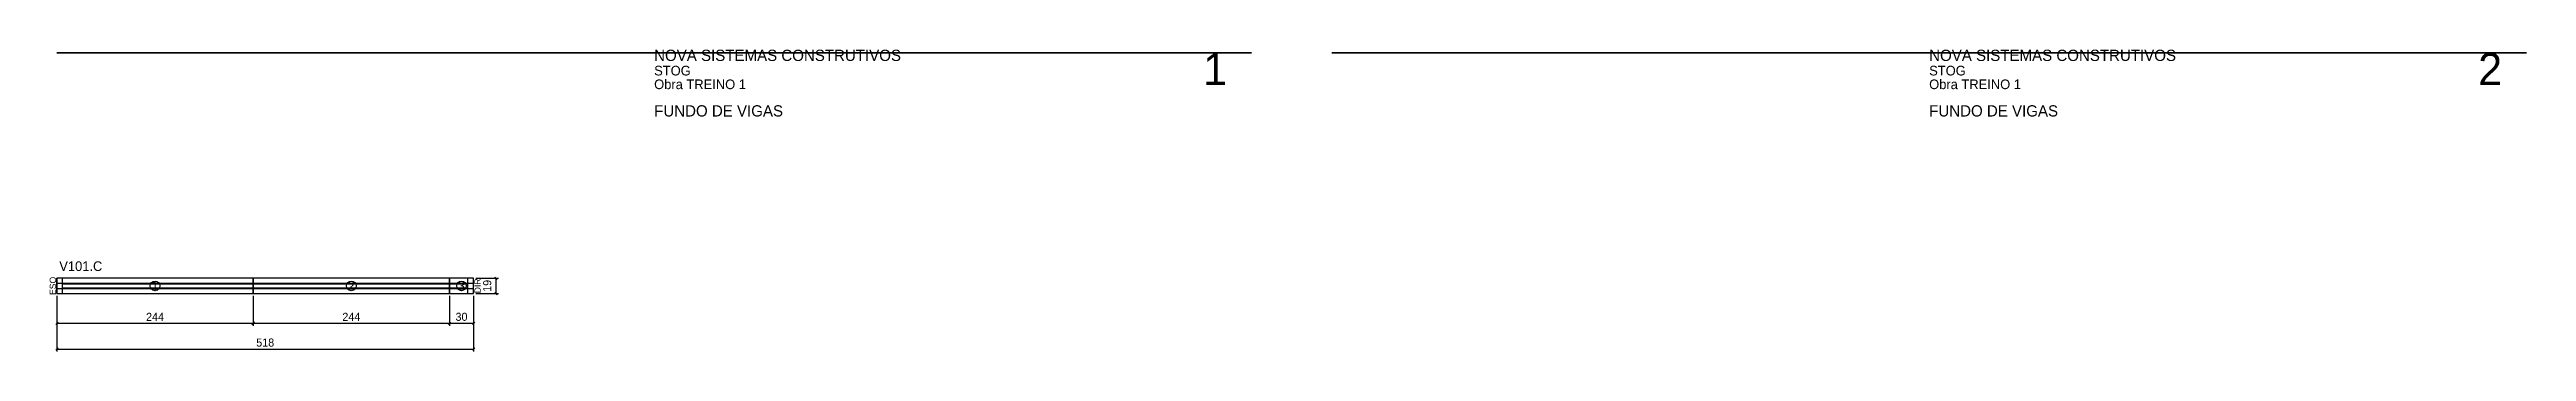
# Model space of a CAD drawing. Extents: x -10500 to 3070, y -91 to 284.
# Drawn here: x -9 to 3070, y -91 to 284 of the extents above; entities outside this region: 2.
import ezdxf
from ezdxf.enums import TextEntityAlignment as Align

# ---------------------------------------------------------------- set-up
doc = ezdxf.new("R2010")
doc.units = 0
for name, color, linetype in [('00 - FELIPE', 7, 'Continuous'), ('5', 5, 'Continuous'), ('CARIMBO', 255, 'Continuous'), ('COTA', 241, 'Continuous'), ('NOMENCLATURA', 7, 'Continuous'), ('Painéis', 200, 'Continuous'), ('SARR_2.2x7', 40, 'Continuous'), ('SARR_EDITAR', 141, 'Continuous')]:
    doc.layers.add(name, color=color, linetype=linetype)
doc.dimstyles.new('PAINEL', dxfattribs={"dimtxt": 10, "dimasz": 3, "dimexe": 3, "dimexo": 3, "dimgap": 3, "dimtad": 1, "dimblk": 'OBLIQUE', "dimblk1": 'OBLIQUE', "dimcen": 2.5, "dimclrd": 4, "dimclre": 4, "dimclrt": 240, "dimazin": 3, "dimtfac": 1, "dimtmove": 0, "dimatfit": 3})

# ---------------------------------------------------------------- blocks, each defined once
blk = doc.blocks.new('nf1')
blk.add_circle((0, 0), 6)
blk.add_text('1', height=7).set_placement((0, 0), align=Align.MIDDLE_CENTER)
blk = doc.blocks.new('nf2')
blk.add_circle((0, 0), 6)
blk.add_text('2', height=7).set_placement((0, 0), align=Align.MIDDLE_CENTER)
blk = doc.blocks.new('nf3')
blk.add_circle((0, 0), 6)
blk.add_text('3', height=7).set_placement((0, 0), align=Align.MIDDLE_CENTER)
blk = doc.blocks.new('_OBLIQUE')
at = {"color": 0, "linetype": 'BYBLOCK'}
blk.add_line((-0.5, -0.5), (0.5, 0.5), dxfattribs=at)

msp = doc.modelspace()

# ---------------------------------------------------------------- linework, layer by layer
msp.add_line((-9500, 0), (-9490, 0))
at = {"layer": '00 - FELIPE'}
msp.add_line((-10500, 0), (-10490, 0), dxfattribs=at)
at = {"layer": 'CARIMBO', "lineweight": 35}
for p, q in [((0, 280), (1485, 280)), ((1585, 280), (3070, 280))]:
    msp.add_line(p, q, dxfattribs=at)
at = {"layer": 'Painéis'}
for p, q in [((244, -19), (244, 0)), ((488, -19), (488, 0)), ((0, -6.333), (244, -6.333)), ((0, -12.667), (244, -12.667)), ((244, -6.333), (488, -6.333)), ((244, -12.667), (488, -12.667)), ((488, -6.333), (518, -6.333)), ((488, -12.667), (518, -12.667))]:
    msp.add_line(p, q, dxfattribs=at)
for points in [[(0, -19), (244, -19), (244, 0), (0, 0)], [(244, -19), (488, -19), (488, 0), (244, 0)], [(488, -19), (518, -19), (518, 0), (488, 0)]]:
    msp.add_lwpolyline(points, close=True, dxfattribs=at)
at = {"layer": 'SARR_2.2x7'}
for p, q in [((7, -19), (7, 0)), ((511, -19), (511, 0)), ((7, -7), (244, -7)), ((7, -12), (244, -12)), ((244, -7), (488, -7)), ((244, -12), (488, -12)), ((488, -7), (511, -7)), ((488, -12), (511, -12))]:
    msp.add_line(p, q, dxfattribs=at)
at = {"layer": 'SARR_EDITAR'}
for p, q in [((0, -19), (0, 0)), ((518, -19), (518, 0))]:
    msp.add_line(p, q, dxfattribs=at)

# ---------------------------------------------------------------- block references
at = {"layer": 'COTA'}
for name, p in [('nf1', (122, -9.5)), ('nf2', (366, -9.5)), ('nf3', (503, -9.5))]:
    msp.add_blockref(name, p, dxfattribs=at)

# ---------------------------------------------------------------- texts
at = {"layer": '5'}
for s, p in [('ESQ', (-5, -9.5)), ('DIR', (523, -9.5))]:
    msp.add_text(s, height=8, rotation=90, dxfattribs=at).set_placement(p, align=Align.MIDDLE_CENTER)
for s, p in [('1', (122, -9.5)), ('2', (366, -9.5)), ('3', (503, -9.5))]:
    msp.add_text(s, height=12, dxfattribs=at).set_placement(p, align=Align.MIDDLE_CENTER)
at = {"layer": 'CARIMBO'}
for s, height, p in [('NOVA SISTEMAS CONSTRUTIVOS', 14, (742.5, 270)), ('1', 40, (1425, 240)), ('NOVA SISTEMAS CONSTRUTIVOS', 14, (2327.5, 270)), ('2', 40, (3010, 240)), ('STOG', 12, (742.5, 252)), ('Obra TREINO 1', 12, (742.5, 235)), ('STOG', 12, (2327.5, 252)), ('Obra TREINO 1', 12, (2327.5, 235)), ('FUNDO DE VIGAS', 14, (742.5, 201)), ('FUNDO DE VIGAS', 14, (2327.5, 201))]:
    msp.add_text(s, height=height, dxfattribs=at).set_placement(p)
at = {"layer": 'NOMENCLATURA'}
msp.add_text('V101.C', height=12, dxfattribs=at).set_placement((3, 9))

# ---------------------------------------------------------------- dimensions: what is measured, and where the dimension line sits
at = {"layer": 'COTA'}
msp.add_linear_dim(base=(546, -19), p1=(518, -19), p2=(518, 0), angle=90, dimstyle='PAINEL', dxfattribs=at).render()
for base, p1, p2 in [((0, -56), (0, -19), (244, -19)), ((0, -88), (0, -19), (518, -19)), ((244, -56), (244, -19), (488, -19)), ((488, -56), (488, -19), (518, -19))]:
    msp.add_linear_dim(base=base, p1=p1, p2=p2, dimstyle='PAINEL', dxfattribs=at).render()

doc.saveas('drawing.dxf')
